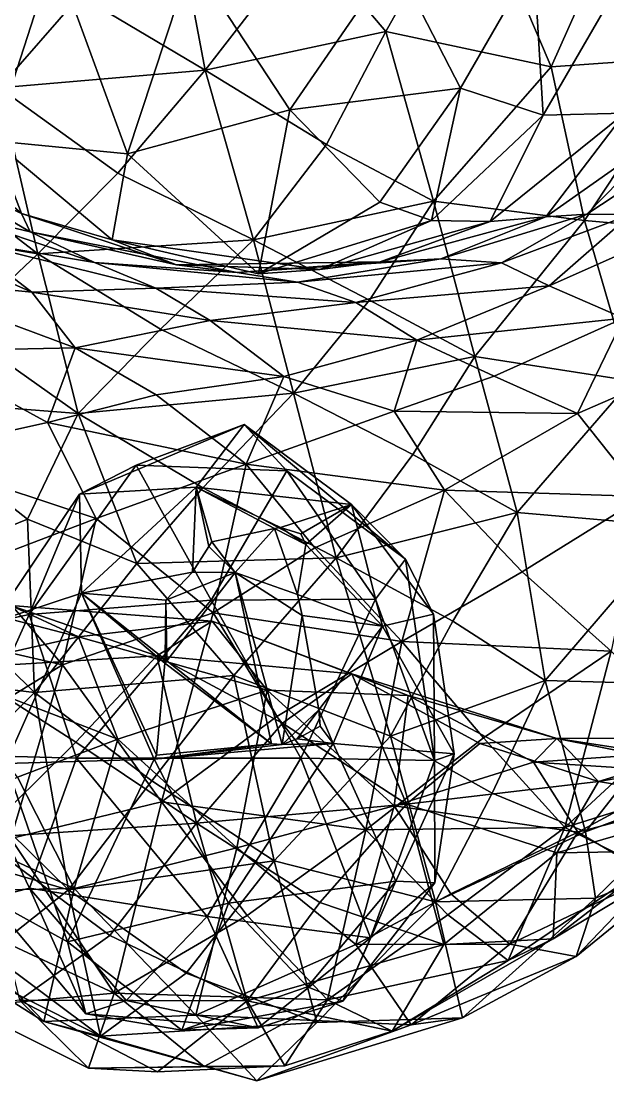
# Model space of a CAD drawing. Extents: x 373697 to 374058, y 6959904 to 6960301.
# Drawn here: x 373932.45 to 373948.75, y 6960173.18 to 6960202.63 of the extents above; entities that cross this region are included whole.
import ezdxf

# ---------------------------------------------------------------- set-up
doc = ezdxf.new("R2010")
doc.units = 0
doc.layers.add('Bht_Fk', color=7, linetype='CONTINUOUS')

msp = doc.modelspace()

# ---------------------------------------------------------------- linework, layer by layer
at = {"layer": 'Bht_Fk'}
for points in [[(373942.588, 6960202.347, 53.135), (373944.959, 6960206.584, 53.824), (373940.397, 6960204.93, 51.606)], [(373942.588, 6960202.347, 53.135), (373947.175, 6960201.366, 55.877), (373944.959, 6960206.584, 53.824)], [(373947.175, 6960201.366, 55.877), (373949.377, 6960206.3, 56.685), (373944.959, 6960206.584, 53.824)], [(373947.175, 6960201.366, 55.877), (373951.106, 6960201.646, 58.453), (373949.377, 6960206.3, 56.685)], [(373937.565, 6960201.274, 51.15), (373936.687, 6960205.935, 49.893), (373934.085, 6960203.347, 49.456)], [(373940.397, 6960204.93, 51.606), (373936.687, 6960205.935, 49.893), (373937.565, 6960201.274, 51.15)], [(373934.085, 6960203.347, 49.456), (373931.012, 6960205.383, 48.315), (373931.841, 6960200.783, 49.477)], [(373937.565, 6960201.274, 51.15), (373942.588, 6960202.347, 53.135), (373940.397, 6960204.93, 51.606)], [(373933.371, 6960204.517, 94.405), (373931.687, 6960199.311, 91.798), (373929.358, 6960204.291, 91.318)], [(373935.406, 6960198.944, 94.969), (373931.687, 6960199.311, 91.798), (373933.371, 6960204.517, 94.405)], [(373937.189, 6960204.336, 96.47), (373935.406, 6960198.944, 94.969), (373933.371, 6960204.517, 94.405)], [(373939.919, 6960200.169, 97.336), (373935.406, 6960198.944, 94.969), (373937.189, 6960204.336, 96.47)], [(373937.189, 6960204.336, 96.47), (373942.805, 6960204.381, 98.407), (373939.919, 6960200.169, 97.336)], [(373944.659, 6960200.778, 98.298), (373939.919, 6960200.169, 97.336), (373942.805, 6960204.381, 98.407)], [(373946.699, 6960204.311, 98.913), (373944.659, 6960200.778, 98.298), (373942.805, 6960204.381, 98.407)], [(373946.953, 6960200.023, 97.859), (373946.699, 6960204.311, 98.913), (373949.614, 6960204.616, 98.722)], [(373949.229, 6960200.077, 96.892), (373946.953, 6960200.023, 97.859), (373949.614, 6960204.616, 98.722)], [(373944.659, 6960200.778, 98.298), (373946.699, 6960204.311, 98.913), (373946.953, 6960200.023, 97.859)], [(373931.841, 6960200.783, 49.477), (373937.565, 6960201.274, 51.15), (373934.085, 6960203.347, 49.456)], [(373940.938, 6960199.21, 53.114), (373942.588, 6960202.347, 53.135), (373937.565, 6960201.274, 51.15)], [(373940.938, 6960199.21, 53.114), (373943.91, 6960197.63, 55.003), (373942.588, 6960202.347, 53.135)], [(373943.91, 6960197.63, 55.003), (373947.175, 6960201.366, 55.877), (373942.588, 6960202.347, 53.135)], [(373951.106, 6960201.646, 58.453), (373947.175, 6960201.366, 55.877), (373948.107, 6960197.097, 57.46)], [(373948.107, 6960197.097, 57.46), (373952.396, 6960196.715, 60.408), (373951.106, 6960201.646, 58.453)], [(373931.841, 6960200.783, 49.477), (373935.134, 6960198.415, 51.111), (373937.565, 6960201.274, 51.15)], [(373935.134, 6960198.415, 51.111), (373938.903, 6960196.557, 53.118), (373937.565, 6960201.274, 51.15)], [(373937.565, 6960201.274, 51.15), (373938.903, 6960196.557, 53.118), (373940.938, 6960199.21, 53.114)], [(373948.107, 6960197.097, 57.46), (373947.175, 6960201.366, 55.877), (373943.91, 6960197.63, 55.003)], [(373932.915, 6960196.168, 51.232), (373931.841, 6960200.783, 49.477), (373929.59, 6960198.721, 49.619)], [(373932.915, 6960196.168, 51.232), (373935.134, 6960198.415, 51.111), (373931.841, 6960200.783, 49.477)], [(373944.659, 6960200.778, 98.298), (373942.419, 6960197.607, 97.453), (373939.919, 6960200.169, 97.336)], [(373942.419, 6960197.607, 97.453), (373944.659, 6960200.778, 98.298), (373943.851, 6960197.092, 96.663)], [(373943.851, 6960197.092, 96.663), (373944.659, 6960200.778, 98.298), (373946.953, 6960200.023, 97.859)], [(373932.466, 6960197.287, 90.347), (373928.877, 6960200.358, 89.072), (373931.687, 6960199.311, 91.798)], [(373929.478, 6960198.657, 87.846), (373928.877, 6960200.358, 89.072), (373932.466, 6960197.287, 90.347)], [(373935.406, 6960198.944, 94.969), (373939.919, 6960200.169, 97.336), (373939.05, 6960195.614, 95.55)], [(373942.419, 6960197.607, 97.453), (373939.05, 6960195.614, 95.55), (373939.919, 6960200.169, 97.336)], [(373945.484, 6960197.068, 95.396), (373943.851, 6960197.092, 96.663), (373946.953, 6960200.023, 97.859)], [(373949.229, 6960200.077, 96.892), (373945.484, 6960197.068, 95.396), (373946.953, 6960200.023, 97.859)], [(373945.484, 6960197.068, 95.396), (373949.229, 6960200.077, 96.892), (373947.033, 6960197.196, 94.096)], [(373947.033, 6960197.196, 94.096), (373949.229, 6960200.077, 96.892), (373950.472, 6960199.629, 95.499)], [(373947.033, 6960197.196, 94.096), (373950.472, 6960199.629, 95.499), (373948.172, 6960197.27, 93.154)], [(373948.172, 6960197.27, 93.154), (373950.472, 6960199.629, 95.499), (373951.811, 6960199.668, 94.108)], [(373948.172, 6960197.27, 93.154), (373951.811, 6960199.668, 94.108), (373949.394, 6960197.266, 92.197)], [(373931.687, 6960199.311, 91.798), (373934.985, 6960196.554, 92.751), (373932.466, 6960197.287, 90.347)], [(373935.406, 6960198.944, 94.969), (373934.985, 6960196.554, 92.751), (373931.687, 6960199.311, 91.798)], [(373938.903, 6960196.557, 53.118), (373943.91, 6960197.63, 55.003), (373940.938, 6960199.21, 53.114)], [(373939.05, 6960195.614, 95.55), (373934.985, 6960196.554, 92.751), (373935.406, 6960198.944, 94.969)], [(373927.4, 6960197.067, 49.881), (373932.915, 6960196.168, 51.232), (373929.59, 6960198.721, 49.619)], [(373932.466, 6960197.287, 90.347), (373932.702, 6960196.777, 88.698), (373929.478, 6960198.657, 87.846)], [(373932.702, 6960196.777, 88.698), (373930.362, 6960197.339, 86.361), (373929.478, 6960198.657, 87.846)], [(373935.134, 6960198.415, 51.111), (373932.915, 6960196.168, 51.232), (373938.903, 6960196.557, 53.118)], [(373942.129, 6960194.881, 55.049), (373943.91, 6960197.63, 55.003), (373938.903, 6960196.557, 53.118)], [(373939.05, 6960195.614, 95.55), (373942.419, 6960197.607, 97.453), (373943.851, 6960197.092, 96.663)], [(373942.129, 6960194.881, 55.049), (373945.056, 6960193.319, 56.938), (373943.91, 6960197.63, 55.003)], [(373948.107, 6960197.097, 57.46), (373943.91, 6960197.63, 55.003), (373945.056, 6960193.319, 56.938)], [(373930.362, 6960197.339, 86.361), (373932.702, 6960196.777, 88.698), (373934.486, 6960195.93, 87.505)], [(373934.486, 6960195.93, 87.505), (373930.883, 6960196.527, 84.802), (373930.362, 6960197.339, 86.361)], [(373932.466, 6960197.287, 90.347), (373934.985, 6960196.554, 92.751), (373936.772, 6960195.859, 91.538)], [(373936.772, 6960195.859, 91.538), (373932.702, 6960196.777, 88.698), (373932.466, 6960197.287, 90.347)], [(373944.112, 6960196.032, 91.978), (373947.033, 6960197.196, 94.096), (373948.172, 6960197.27, 93.154)], [(373948.172, 6960197.27, 93.154), (373945.795, 6960195.916, 90.779), (373944.112, 6960196.032, 91.978)], [(373945.795, 6960195.916, 90.779), (373948.172, 6960197.27, 93.154), (373949.394, 6960197.266, 92.197)], [(373949.394, 6960197.266, 92.197), (373947.124, 6960195.277, 89.31), (373945.795, 6960195.916, 90.779)], [(373951.107, 6960197.052, 90.99), (373947.124, 6960195.277, 89.31), (373949.394, 6960197.266, 92.197)], [(373927.4, 6960197.067, 49.881), (373930.708, 6960194.08, 51.409), (373932.915, 6960196.168, 51.232)], [(373930.883, 6960196.527, 84.802), (373932.748, 6960195.102, 83.501), (373928.113, 6960197.157, 82.327)], [(373932.748, 6960195.102, 83.501), (373928.697, 6960195.51, 80.658), (373928.113, 6960197.157, 82.327)], [(373943.851, 6960197.092, 96.663), (373940.747, 6960195.734, 94.377), (373939.05, 6960195.614, 95.55)], [(373940.747, 6960195.734, 94.377), (373943.851, 6960197.092, 96.663), (373945.484, 6960197.068, 95.396)], [(373945.484, 6960197.068, 95.396), (373942.428, 6960195.948, 93.176), (373940.747, 6960195.734, 94.377)], [(373942.428, 6960195.948, 93.176), (373947.033, 6960197.196, 94.096), (373944.112, 6960196.032, 91.978)], [(373942.428, 6960195.948, 93.176), (373945.484, 6960197.068, 95.396), (373947.033, 6960197.196, 94.096)], [(373949.398, 6960192.636, 59.509), (373948.107, 6960197.097, 57.46), (373945.056, 6960193.319, 56.938)], [(373949.185, 6960194.383, 88.348), (373947.124, 6960195.277, 89.31), (373951.107, 6960197.052, 90.99)], [(373948.107, 6960197.097, 57.46), (373949.398, 6960192.636, 59.509), (373952.396, 6960196.715, 60.408)], [(373936.772, 6960195.859, 91.538), (373938.457, 6960195.652, 90.328), (373932.702, 6960196.777, 88.698)], [(373938.457, 6960195.652, 90.328), (373934.486, 6960195.93, 87.505), (373932.702, 6960196.777, 88.698)], [(373934.486, 6960195.93, 87.505), (373936.192, 6960195.214, 86.287), (373930.883, 6960196.527, 84.802)], [(373936.192, 6960195.214, 86.287), (373932.748, 6960195.102, 83.501), (373930.883, 6960196.527, 84.802)], [(373936.323, 6960194.078, 53.042), (373938.903, 6960196.557, 53.118), (373932.915, 6960196.168, 51.232)], [(373939.05, 6960195.614, 95.55), (373940.747, 6960195.734, 94.377), (373934.985, 6960196.554, 92.751)], [(373940.747, 6960195.734, 94.377), (373936.772, 6960195.859, 91.538), (373934.985, 6960196.554, 92.751)], [(373936.323, 6960194.078, 53.042), (373940.021, 6960192.292, 55.06), (373938.903, 6960196.557, 53.118)], [(373940.021, 6960192.292, 55.06), (373942.129, 6960194.881, 55.049), (373938.903, 6960196.557, 53.118)], [(373930.708, 6960194.08, 51.409), (373934.037, 6960191.732, 53.114), (373932.915, 6960196.168, 51.232)], [(373934.037, 6960191.732, 53.114), (373936.323, 6960194.078, 53.042), (373932.915, 6960196.168, 51.232)], [(373934.486, 6960195.93, 87.505), (373938.457, 6960195.652, 90.328), (373940.133, 6960195.381, 89.114)], [(373936.192, 6960195.214, 86.287), (373934.486, 6960195.93, 87.505), (373940.133, 6960195.381, 89.114)], [(373942.428, 6960195.948, 93.176), (373936.772, 6960195.859, 91.538), (373940.747, 6960195.734, 94.377)], [(373942.428, 6960195.948, 93.176), (373938.457, 6960195.652, 90.328), (373936.772, 6960195.859, 91.538)], [(373938.457, 6960195.652, 90.328), (373942.428, 6960195.948, 93.176), (373944.112, 6960196.032, 91.978)], [(373940.133, 6960195.381, 89.114), (373938.457, 6960195.652, 90.328), (373944.112, 6960196.032, 91.978)], [(373940.133, 6960195.381, 89.114), (373944.112, 6960196.032, 91.978), (373945.795, 6960195.916, 90.779)], [(373941.748, 6960194.816, 87.787), (373940.133, 6960195.381, 89.114), (373945.795, 6960195.916, 90.779)], [(373947.124, 6960195.277, 89.31), (373941.748, 6960194.816, 87.787), (373945.795, 6960195.916, 90.779)], [(373928.697, 6960195.51, 80.658), (373933.95, 6960193.557, 82.152), (373929.55, 6960193.46, 79.364)], [(373928.697, 6960195.51, 80.658), (373932.748, 6960195.102, 83.501), (373933.95, 6960193.557, 82.152)], [(373932.748, 6960195.102, 83.501), (373936.192, 6960195.214, 86.287), (373937.708, 6960194.319, 85.154)], [(373941.748, 6960194.816, 87.787), (373936.192, 6960195.214, 86.287), (373940.133, 6960195.381, 89.114)], [(373941.748, 6960194.816, 87.787), (373937.708, 6960194.319, 85.154), (373936.192, 6960195.214, 86.287)], [(373943.447, 6960193.773, 86.583), (373941.748, 6960194.816, 87.787), (373947.124, 6960195.277, 89.31)], [(373943.447, 6960193.773, 86.583), (373947.124, 6960195.277, 89.31), (373949.185, 6960194.383, 88.348)], [(373932.748, 6960195.102, 83.501), (373937.708, 6960194.319, 85.154), (373933.95, 6960193.557, 82.152)], [(373937.708, 6960194.319, 85.154), (373941.748, 6960194.816, 87.787), (373943.447, 6960193.773, 86.583)], [(373940.021, 6960192.292, 55.06), (373945.056, 6960193.319, 56.938), (373942.129, 6960194.881, 55.049)], [(373933.95, 6960193.557, 82.152), (373937.708, 6960194.319, 85.154), (373939.751, 6960192.756, 84.039)], [(373939.751, 6960192.756, 84.039), (373937.708, 6960194.319, 85.154), (373943.447, 6960193.773, 86.583)], [(373945.597, 6960192.771, 86.189), (373943.447, 6960193.773, 86.583), (373949.185, 6960194.383, 88.348)], [(373947.907, 6960191.728, 86.004), (373945.597, 6960192.771, 86.189), (373949.185, 6960194.383, 88.348)], [(373951.859, 6960193.443, 87.776), (373947.907, 6960191.728, 86.004), (373949.185, 6960194.383, 88.348)], [(373930.708, 6960194.08, 51.409), (373928.319, 6960192.179, 51.636), (373934.037, 6960191.732, 53.114)], [(373940.021, 6960192.292, 55.06), (373936.323, 6960194.078, 53.042), (373934.037, 6960191.732, 53.114)], [(373942.814, 6960191.795, 84.418), (373939.751, 6960192.756, 84.039), (373943.447, 6960193.773, 86.583)], [(373945.597, 6960192.771, 86.189), (373942.814, 6960191.795, 84.418), (373943.447, 6960193.773, 86.583)], [(373933.181, 6960191.484, 79.997), (373929.156, 6960190.595, 77.397), (373929.55, 6960193.46, 79.364)], [(373929.55, 6960193.46, 79.364), (373933.95, 6960193.557, 82.152), (373933.181, 6960191.484, 79.997)], [(373933.95, 6960193.557, 82.152), (373936.205, 6960192.25, 81.993), (373933.181, 6960191.484, 79.997)], [(373933.95, 6960193.557, 82.152), (373939.751, 6960192.756, 84.039), (373936.205, 6960192.25, 81.993)], [(373949.74, 6960189.428, 85.126), (373947.907, 6960191.728, 86.004), (373951.859, 6960193.443, 87.776)], [(373940.021, 6960192.292, 55.06), (373943.33, 6960190.591, 57.001), (373945.056, 6960193.319, 56.938)], [(373946.236, 6960188.977, 58.851), (373945.056, 6960193.319, 56.938), (373943.33, 6960190.591, 57.001)], [(373949.398, 6960192.636, 59.509), (373945.056, 6960193.319, 56.938), (373946.236, 6960188.977, 58.851)], [(373939.751, 6960192.756, 84.039), (373938.7, 6960190.325, 81.724), (373936.205, 6960192.25, 81.993)], [(373942.814, 6960191.795, 84.418), (373938.7, 6960190.325, 81.724), (373939.751, 6960192.756, 84.039)], [(373947.907, 6960191.728, 86.004), (373942.814, 6960191.795, 84.418), (373945.597, 6960192.771, 86.189)], [(373950.684, 6960188.592, 61.523), (373949.398, 6960192.636, 59.509), (373946.236, 6960188.977, 58.851)], [(373937.496, 6960189.669, 54.939), (373940.021, 6960192.292, 55.06), (373934.037, 6960191.732, 53.114)], [(373937.496, 6960189.669, 54.939), (373941.206, 6960187.716, 56.925), (373940.021, 6960192.292, 55.06)], [(373943.33, 6960190.591, 57.001), (373940.021, 6960192.292, 55.06), (373941.206, 6960187.716, 56.925)], [(373929.302, 6960187.44, 53.174), (373932.632, 6960188.795, 53.582), (373928.319, 6960192.179, 51.636)], [(373932.632, 6960188.795, 53.582), (373934.037, 6960191.732, 53.114), (373928.319, 6960192.179, 51.636)], [(373933.181, 6960191.484, 79.997), (373936.205, 6960192.25, 81.993), (373938.7, 6960190.325, 81.724)], [(373934.037, 6960191.732, 53.114), (373932.632, 6960188.795, 53.582), (373935.668, 6960187.561, 54.864)], [(373937.496, 6960189.669, 54.939), (373934.037, 6960191.732, 53.114), (373935.668, 6960187.561, 54.864)], [(373944.211, 6960189.598, 83.52), (373938.7, 6960190.325, 81.724), (373942.814, 6960191.795, 84.418)], [(373944.211, 6960189.598, 83.52), (373942.814, 6960191.795, 84.418), (373947.907, 6960191.728, 86.004)], [(373949.74, 6960189.428, 85.126), (373944.211, 6960189.598, 83.52), (373947.907, 6960191.728, 86.004)], [(373929.156, 6960190.595, 77.397), (373933.181, 6960191.484, 79.997), (373934.537, 6960188.811, 79.128)], [(373933.181, 6960191.484, 79.997), (373938.7, 6960190.325, 81.724), (373934.537, 6960188.811, 79.128)], [(373938.644, 6960191.424, 98.805), (373937.317, 6960189.684, 99.735), (373934.075, 6960189.493, 97.371)], [(373935.645, 6960190.292, 96.537), (373938.644, 6960191.424, 98.805), (373934.075, 6960189.493, 97.371)], [(373939.829, 6960190.133, 97.684), (373938.644, 6960191.424, 98.805), (373935.645, 6960190.292, 96.537)], [(373938.644, 6960191.424, 98.805), (373941.629, 6960189.204, 100.866), (373937.317, 6960189.684, 99.735)], [(373938.644, 6960191.424, 98.805), (373943.128, 6960187.683, 99.916), (373941.629, 6960189.204, 100.866)], [(373938.644, 6960191.424, 98.805), (373939.829, 6960190.133, 97.684), (373943.128, 6960187.683, 99.916)], [(373931.202, 6960187.542, 77.072), (373929.156, 6960190.595, 77.397), (373934.537, 6960188.811, 79.128)], [(373946.236, 6960188.977, 58.851), (373943.33, 6960190.591, 57.001), (373941.206, 6960187.716, 56.925)], [(373935.645, 6960190.292, 96.537), (373934.075, 6960189.493, 97.371), (373932.673, 6960186.145, 95.342)], [(373937.732, 6960186.54, 96.32), (373935.645, 6960190.292, 96.537), (373932.673, 6960186.145, 95.342)], [(373938.7, 6960190.325, 81.724), (373937.783, 6960186.189, 79.42), (373934.537, 6960188.811, 79.128)], [(373935.645, 6960190.292, 96.537), (373937.732, 6960186.54, 96.32), (373939.829, 6960190.133, 97.684)], [(373938.7, 6960190.325, 81.724), (373940.613, 6960187.993, 81.298), (373937.783, 6960186.189, 79.42)], [(373938.7, 6960190.325, 81.724), (373944.211, 6960189.598, 83.52), (373940.613, 6960187.993, 81.298)], [(373939.829, 6960190.133, 97.684), (373937.732, 6960186.54, 96.32), (373942.297, 6960186.572, 98.768)], [(373939.829, 6960190.133, 97.684), (373942.297, 6960186.572, 98.768), (373943.128, 6960187.683, 99.916)], [(373934.075, 6960189.493, 97.371), (373937.317, 6960189.684, 99.735), (373934.131, 6960186.741, 99.05)], [(373937.208, 6960187.322, 100.493), (373934.131, 6960186.741, 99.05), (373937.317, 6960189.684, 99.735)], [(373941.206, 6960187.716, 56.925), (373937.496, 6960189.669, 54.939), (373935.668, 6960187.561, 54.864)], [(373937.666, 6960188.037, 100.491), (373937.208, 6960187.322, 100.493), (373937.317, 6960189.684, 99.735)], [(373937.754, 6960188.168, 100.493), (373937.666, 6960188.037, 100.491), (373937.317, 6960189.684, 99.735)], [(373939.489, 6960188.534, 101.016), (373937.754, 6960188.168, 100.493), (373937.317, 6960189.684, 99.735)], [(373939.66, 6960188.56, 101.072), (373939.489, 6960188.534, 101.016), (373937.317, 6960189.684, 99.735)], [(373941.629, 6960189.204, 100.866), (373939.66, 6960188.56, 101.072), (373937.317, 6960189.684, 99.735)], [(373931.67, 6960185.935, 96.587), (373934.075, 6960189.493, 97.371), (373934.131, 6960186.741, 99.05)], [(373932.673, 6960186.145, 95.342), (373934.075, 6960189.493, 97.371), (373931.67, 6960185.935, 96.587)], [(373944.211, 6960189.598, 83.52), (373943.03, 6960185.397, 81.217), (373940.613, 6960187.993, 81.298)], [(373946.373, 6960187.331, 83.161), (373943.03, 6960185.397, 81.217), (373944.211, 6960189.598, 83.52)], [(373946.373, 6960187.331, 83.161), (373944.211, 6960189.598, 83.52), (373949.74, 6960189.428, 85.126)], [(373948.843, 6960185.12, 82.919), (373946.373, 6960187.331, 83.161), (373949.74, 6960189.428, 85.126)], [(373941.629, 6960189.204, 100.866), (373940.218, 6960188.385, 101.312), (373939.66, 6960188.56, 101.072)], [(373940.218, 6960188.385, 101.312), (373941.629, 6960189.204, 100.866), (373940.364, 6960188.086, 101.433)], [(373940.364, 6960188.086, 101.433), (373941.629, 6960189.204, 100.866), (373942.496, 6960185.82, 102.282)], [(373943.911, 6960186.15, 101.578), (373941.629, 6960189.204, 100.866), (373943.128, 6960187.683, 99.916)], [(373942.496, 6960185.82, 102.282), (373941.629, 6960189.204, 100.866), (373943.911, 6960186.15, 101.578)], [(373929.302, 6960187.44, 53.174), (373932.826, 6960183.977, 54.75), (373932.632, 6960188.795, 53.582)], [(373931.202, 6960187.542, 77.072), (373934.537, 6960188.811, 79.128), (373933.6, 6960184.748, 77.198)], [(373935.668, 6960187.561, 54.864), (373932.632, 6960188.795, 53.582), (373932.826, 6960183.977, 54.75)], [(373934.537, 6960188.811, 79.128), (373937.783, 6960186.189, 79.42), (373933.6, 6960184.748, 77.198)], [(373941.206, 6960187.716, 56.925), (373944.45, 6960185.958, 58.795), (373946.236, 6960188.977, 58.851)], [(373947.009, 6960184.312, 60.534), (373946.236, 6960188.977, 58.851), (373944.45, 6960185.958, 58.795)], [(373950.684, 6960188.592, 61.523), (373946.236, 6960188.977, 58.851), (373947.009, 6960184.312, 60.534)], [(373939.489, 6960188.534, 101.016), (373938.402, 6960187.31, 100.906), (373937.754, 6960188.168, 100.493)], [(373938.402, 6960187.31, 100.906), (373939.489, 6960188.534, 101.016), (373940.134, 6960186.703, 101.668)], [(373939.66, 6960188.56, 101.072), (373940.364, 6960188.086, 101.433), (373939.489, 6960188.534, 101.016)], [(373940.364, 6960188.086, 101.433), (373940.134, 6960186.703, 101.668), (373939.489, 6960188.534, 101.016)], [(373939.66, 6960188.56, 101.072), (373940.218, 6960188.385, 101.312), (373940.364, 6960188.086, 101.433)], [(373951.345, 6960184.192, 63.418), (373950.684, 6960188.592, 61.523), (373947.009, 6960184.312, 60.534)], [(373938.402, 6960187.31, 100.906), (373937.666, 6960188.037, 100.491), (373937.754, 6960188.168, 100.493)], [(373938.402, 6960187.31, 100.906), (373937.208, 6960187.322, 100.493), (373937.666, 6960188.037, 100.491)], [(373937.783, 6960186.189, 79.42), (373940.613, 6960187.993, 81.298), (373943.03, 6960185.397, 81.217)], [(373940.364, 6960188.086, 101.433), (373942.496, 6960185.82, 102.282), (373940.134, 6960186.703, 101.668)], [(373935.668, 6960187.561, 54.864), (373932.826, 6960183.977, 54.75), (373938.365, 6960184.448, 56.554)], [(373935.668, 6960187.561, 54.864), (373938.365, 6960184.448, 56.554), (373941.206, 6960187.716, 56.925)], [(373941.206, 6960187.716, 56.925), (373938.365, 6960184.448, 56.554), (373942.716, 6960182.764, 58.722)], [(373944.45, 6960185.958, 58.795), (373941.206, 6960187.716, 56.925), (373942.716, 6960182.764, 58.722)], [(373943.128, 6960187.683, 99.916), (373942.297, 6960186.572, 98.768), (373943.937, 6960182.083, 100.043)], [(373943.911, 6960186.15, 101.578), (373943.128, 6960187.683, 99.916), (373943.937, 6960182.083, 100.043)], [(373928.002, 6960184.558, 53.764), (373932.826, 6960183.977, 54.75), (373929.302, 6960187.44, 53.174)], [(373928.636, 6960185.882, 75.211), (373931.202, 6960187.542, 77.072), (373933.6, 6960184.748, 77.198)], [(373934.131, 6960186.741, 99.05), (373937.208, 6960187.322, 100.493), (373936.472, 6960186.539, 100.371)], [(373936.472, 6960186.539, 100.371), (373937.208, 6960187.322, 100.493), (373938.402, 6960187.31, 100.906)], [(373936.497, 6960184.858, 100.66), (373936.472, 6960186.539, 100.371), (373938.402, 6960187.31, 100.906)], [(373939.405, 6960182.547, 102.053), (373936.497, 6960184.858, 100.66), (373938.402, 6960187.31, 100.906)], [(373939.707, 6960182.532, 102.16), (373939.405, 6960182.547, 102.053), (373938.402, 6960187.31, 100.906)], [(373940.26, 6960186.118, 101.808), (373938.402, 6960187.31, 100.906), (373940.134, 6960186.703, 101.668)], [(373940.26, 6960186.118, 101.808), (373939.707, 6960182.532, 102.16), (373938.402, 6960187.31, 100.906)], [(373948.843, 6960185.12, 82.919), (373943.03, 6960185.397, 81.217), (373946.373, 6960187.331, 83.161)], [(373929.619, 6960186.673, 63.864), (373932.167, 6960186.396, 66.227), (373934.042, 6960185.526, 64.993)], [(373930.064, 6960184.623, 62.242), (373929.619, 6960186.673, 63.864), (373934.042, 6960185.526, 64.993)], [(373934.131, 6960186.741, 99.05), (373932.029, 6960181.998, 98.169), (373931.67, 6960185.935, 96.587)], [(373934.131, 6960186.741, 99.05), (373936.149, 6960182.118, 100.941), (373932.029, 6960181.998, 98.169)], [(373936.451, 6960184.89, 100.638), (373934.131, 6960186.741, 99.05), (373936.472, 6960186.539, 100.371)], [(373936.441, 6960184.791, 100.65), (373934.131, 6960186.741, 99.05), (373936.451, 6960184.89, 100.638)], [(373936.208, 6960182.238, 100.954), (373934.131, 6960186.741, 99.05), (373936.441, 6960184.791, 100.65)], [(373936.208, 6960182.238, 100.954), (373936.149, 6960182.118, 100.941), (373934.131, 6960186.741, 99.05)], [(373942.496, 6960185.82, 102.282), (373940.26, 6960186.118, 101.808), (373940.134, 6960186.703, 101.668)], [(373930.749, 6960184.665, 67.479), (373936.22, 6960184.991, 69.147), (373932.167, 6960186.396, 66.227)], [(373937.76, 6960185.954, 67.864), (373932.167, 6960186.396, 66.227), (373936.22, 6960184.991, 69.147)], [(373932.167, 6960186.396, 66.227), (373937.76, 6960185.954, 67.864), (373934.042, 6960185.526, 64.993)], [(373937.732, 6960186.54, 96.32), (373932.673, 6960186.145, 95.342), (373933.987, 6960182.153, 95.069)], [(373940.223, 6960182.147, 97.312), (373937.732, 6960186.54, 96.32), (373933.987, 6960182.153, 95.069)], [(373936.497, 6960184.858, 100.66), (373936.451, 6960184.89, 100.638), (373936.472, 6960186.539, 100.371)], [(373937.732, 6960186.54, 96.32), (373940.223, 6960182.147, 97.312), (373942.297, 6960186.572, 98.768)], [(373943.937, 6960182.083, 100.043), (373942.297, 6960186.572, 98.768), (373940.223, 6960182.147, 97.312)], [(373930.911, 6960182.231, 95.339), (373932.673, 6960186.145, 95.342), (373931.67, 6960185.935, 96.587)], [(373933.987, 6960182.153, 95.069), (373932.673, 6960186.145, 95.342), (373930.911, 6960182.231, 95.339)], [(373937.783, 6960186.189, 79.42), (373936.35, 6960180.937, 77.319), (373933.6, 6960184.748, 77.198)], [(373937.783, 6960186.189, 79.42), (373939.557, 6960183.308, 79.219), (373936.35, 6960180.937, 77.319)], [(373937.783, 6960186.189, 79.42), (373943.03, 6960185.397, 81.217), (373939.557, 6960183.308, 79.219)], [(373940.724, 6960183.492, 102.4), (373939.707, 6960182.532, 102.16), (373940.26, 6960186.118, 101.808)], [(373940.26, 6960186.118, 101.808), (373942.496, 6960185.82, 102.282), (373940.724, 6960183.492, 102.4)], [(373944.479, 6960182.274, 102.203), (373942.496, 6960185.82, 102.282), (373943.911, 6960186.15, 101.578)], [(373943.911, 6960186.15, 101.578), (373943.937, 6960182.083, 100.043), (373944.479, 6960182.274, 102.203)], [(373930.198, 6960182.662, 75.077), (373928.636, 6960185.882, 75.211), (373933.6, 6960184.748, 77.198)], [(373934.042, 6960185.526, 64.993), (373937.76, 6960185.954, 67.864), (373939.287, 6960184.045, 66.654)], [(373937.76, 6960185.954, 67.864), (373936.22, 6960184.991, 69.147), (373941.64, 6960184.494, 70.628)], [(373937.76, 6960185.954, 67.864), (373943.204, 6960183.894, 69.359), (373939.287, 6960184.045, 66.654)], [(373937.76, 6960185.954, 67.864), (373941.64, 6960184.494, 70.628), (373943.204, 6960183.894, 69.359)], [(373940.724, 6960183.492, 102.4), (373942.496, 6960185.82, 102.282), (373941.117, 6960182.557, 102.653)], [(373941.117, 6960182.557, 102.653), (373942.496, 6960185.82, 102.282), (373944.479, 6960182.274, 102.203)], [(373947.009, 6960184.312, 60.534), (373944.45, 6960185.958, 58.795), (373942.716, 6960182.764, 58.722)], [(373930.064, 6960184.623, 62.242), (373934.042, 6960185.526, 64.993), (373935.134, 6960182.68, 63.904)], [(373935.134, 6960182.68, 63.904), (373934.042, 6960185.526, 64.993), (373939.287, 6960184.045, 66.654)], [(373939.557, 6960183.308, 79.219), (373943.03, 6960185.397, 81.217), (373942.031, 6960180.157, 79.261)], [(373943.03, 6960185.397, 81.217), (373945.299, 6960182.712, 81.052), (373942.031, 6960180.157, 79.261)], [(373943.03, 6960185.397, 81.217), (373948.843, 6960185.12, 82.919), (373945.299, 6960182.712, 81.052)], [(373930.749, 6960184.665, 67.479), (373933.973, 6960182.599, 69.257), (373936.22, 6960184.991, 69.147)], [(373936.22, 6960184.991, 69.147), (373933.973, 6960182.599, 69.257), (373937.326, 6960180.339, 71.002)], [(373939.713, 6960183.124, 71.135), (373936.22, 6960184.991, 69.147), (373937.326, 6960180.339, 71.002)], [(373941.64, 6960184.494, 70.628), (373936.22, 6960184.991, 69.147), (373939.713, 6960183.124, 71.135)], [(373945.299, 6960182.712, 81.052), (373948.843, 6960185.12, 82.919), (373947.553, 6960180.223, 80.611)], [(373948.843, 6960185.12, 82.919), (373950.754, 6960183.178, 82.421), (373947.553, 6960180.223, 80.611)], [(373930.064, 6960184.623, 62.242), (373935.134, 6960182.68, 63.904), (373932.35, 6960181.619, 62.152)], [(373930.198, 6960182.662, 75.077), (373933.6, 6960184.748, 77.198), (373932.169, 6960179.919, 75.313)], [(373933.973, 6960182.599, 69.257), (373930.749, 6960184.665, 67.479), (373931.272, 6960179.935, 69.111)], [(373933.6, 6960184.748, 77.198), (373936.35, 6960180.937, 77.319), (373932.169, 6960179.919, 75.313)], [(373939.405, 6960182.547, 102.053), (373936.208, 6960182.238, 100.954), (373936.441, 6960184.791, 100.65)], [(373936.441, 6960184.791, 100.65), (373936.451, 6960184.89, 100.638), (373936.497, 6960184.858, 100.66)], [(373936.497, 6960184.858, 100.66), (373939.405, 6960182.547, 102.053), (373936.441, 6960184.791, 100.65)], [(373928.002, 6960184.558, 53.764), (373930.508, 6960181.691, 54.701), (373932.826, 6960183.977, 54.75)], [(373932.826, 6960183.977, 54.75), (373936.084, 6960181.521, 56.257), (373938.365, 6960184.448, 56.554)], [(373938.365, 6960184.448, 56.554), (373936.084, 6960181.521, 56.257), (373939.481, 6960179.295, 57.977)], [(373942.716, 6960182.764, 58.722), (373938.365, 6960184.448, 56.554), (373939.481, 6960179.295, 57.977)], [(373939.713, 6960183.124, 71.135), (373943.159, 6960180.875, 72.911), (373941.64, 6960184.494, 70.628)], [(373941.64, 6960184.494, 70.628), (373943.159, 6960180.875, 72.911), (373945.195, 6960182.56, 72.508)], [(373941.64, 6960184.494, 70.628), (373947.338, 6960182.696, 72), (373943.204, 6960183.894, 69.359)], [(373945.195, 6960182.56, 72.508), (373947.338, 6960182.696, 72), (373941.64, 6960184.494, 70.628)], [(373947.009, 6960184.312, 60.534), (373942.716, 6960182.764, 58.722), (373945.536, 6960181.182, 60.522)], [(373948.136, 6960180.105, 62.539), (373947.009, 6960184.312, 60.534), (373945.536, 6960181.182, 60.522)], [(373948.136, 6960180.105, 62.539), (373951.345, 6960184.192, 63.418), (373947.009, 6960184.312, 60.534)], [(373935.134, 6960182.68, 63.904), (373939.287, 6960184.045, 66.654), (373938.443, 6960179.661, 64.561)], [(373939.287, 6960184.045, 66.654), (373942.815, 6960180.822, 67.082), (373938.443, 6960179.661, 64.561)], [(373943.204, 6960183.894, 69.359), (373942.815, 6960180.822, 67.082), (373939.287, 6960184.045, 66.654)], [(373951.673, 6960181.432, 64.965), (373951.345, 6960184.192, 63.418), (373948.136, 6960180.105, 62.539)], [(373932.826, 6960183.977, 54.75), (373930.508, 6960181.691, 54.701), (373933.764, 6960178.487, 56.115)], [(373932.826, 6960183.977, 54.75), (373933.764, 6960178.487, 56.115), (373936.084, 6960181.521, 56.257)], [(373946.689, 6960182.043, 69.942), (373942.815, 6960180.822, 67.082), (373943.204, 6960183.894, 69.359)], [(373947.338, 6960182.696, 72), (373946.689, 6960182.043, 69.942), (373943.204, 6960183.894, 69.359)], [(373940.724, 6960183.492, 102.4), (373940.121, 6960182.692, 102.294), (373939.707, 6960182.532, 102.16)], [(373940.76, 6960183.037, 102.494), (373940.121, 6960182.692, 102.294), (373940.724, 6960183.492, 102.4)], [(373940.724, 6960183.492, 102.4), (373941.117, 6960182.557, 102.653), (373940.76, 6960183.037, 102.494)], [(373942.031, 6960180.157, 79.261), (373936.35, 6960180.937, 77.319), (373939.557, 6960183.308, 79.219)], [(373950.754, 6960183.178, 82.421), (373951.956, 6960181.603, 81.525), (373947.553, 6960180.223, 80.611)], [(373943.159, 6960180.875, 72.911), (373939.713, 6960183.124, 71.135), (373937.326, 6960180.339, 71.002)], [(373941.117, 6960182.557, 102.653), (373940.121, 6960182.692, 102.294), (373940.76, 6960183.037, 102.494)], [(373931.272, 6960179.935, 69.111), (373937.326, 6960180.339, 71.002), (373933.973, 6960182.599, 69.257)], [(373933.927, 6960178.525, 61.981), (373932.35, 6960181.619, 62.152), (373935.134, 6960182.68, 63.904)], [(373933.927, 6960178.525, 61.981), (373935.134, 6960182.68, 63.904), (373938.443, 6960179.661, 64.561)], [(373941.117, 6960182.557, 102.653), (373936.149, 6960182.118, 100.941), (373939.707, 6960182.532, 102.16)], [(373936.149, 6960182.118, 100.941), (373941.117, 6960182.557, 102.653), (373938.217, 6960178.121, 101.581)], [(373939.405, 6960182.547, 102.053), (373936.149, 6960182.118, 100.941), (373936.208, 6960182.238, 100.954)], [(373939.707, 6960182.532, 102.16), (373936.149, 6960182.118, 100.941), (373939.405, 6960182.547, 102.053)], [(373938.217, 6960178.121, 101.581), (373941.117, 6960182.557, 102.653), (373942.861, 6960178.736, 102.356)], [(373943.968, 6960178.157, 60.499), (373942.716, 6960182.764, 58.722), (373939.481, 6960179.295, 57.977)], [(373941.117, 6960182.557, 102.653), (373939.707, 6960182.532, 102.16), (373940.121, 6960182.692, 102.294)], [(373941.117, 6960182.557, 102.653), (373944.479, 6960182.274, 102.203), (373942.861, 6960178.736, 102.356)], [(373945.299, 6960182.712, 81.052), (373947.553, 6960180.223, 80.611), (373942.031, 6960180.157, 79.261)], [(373943.968, 6960178.157, 60.499), (373945.536, 6960181.182, 60.522), (373942.716, 6960182.764, 58.722)], [(373948.494, 6960181.505, 74.12), (373945.195, 6960182.56, 72.508), (373943.159, 6960180.875, 72.911)], [(373948.494, 6960181.505, 74.12), (373947.338, 6960182.696, 72), (373945.195, 6960182.56, 72.508)], [(373949.62, 6960182.24, 72.009), (373946.689, 6960182.043, 69.942), (373947.338, 6960182.696, 72)], [(373950.72, 6960182.174, 73.962), (373952.884, 6960182.703, 73.795), (373947.338, 6960182.696, 72)], [(373952.884, 6960182.703, 73.795), (373949.62, 6960182.24, 72.009), (373947.338, 6960182.696, 72)], [(373947.338, 6960182.696, 72), (373948.494, 6960181.505, 74.12), (373950.72, 6960182.174, 73.962)], [(373942.861, 6960178.736, 102.356), (373944.479, 6960182.274, 102.203), (373943.941, 6960178.685, 101.603)], [(373944.479, 6960182.274, 102.203), (373943.937, 6960182.083, 100.043), (373943.941, 6960178.685, 101.603)], [(373932.685, 6960178.538, 95.239), (373930.911, 6960182.231, 95.339), (373931.555, 6960178.254, 96.578)], [(373932.685, 6960178.538, 95.239), (373933.987, 6960182.153, 95.069), (373930.911, 6960182.231, 95.339)], [(373933.739, 6960177.045, 98.653), (373931.555, 6960178.254, 96.578), (373932.029, 6960181.998, 98.169)], [(373936.149, 6960182.118, 100.941), (373933.739, 6960177.045, 98.653), (373932.029, 6960181.998, 98.169)], [(373937.621, 6960177.752, 96.46), (373933.987, 6960182.153, 95.069), (373932.685, 6960178.538, 95.239)], [(373933.739, 6960177.045, 98.653), (373936.149, 6960182.118, 100.941), (373938.217, 6960178.121, 101.581)], [(373937.621, 6960177.752, 96.46), (373940.223, 6960182.147, 97.312), (373933.987, 6960182.153, 95.069)], [(373937.621, 6960177.752, 96.46), (373942.158, 6960177.159, 99.469), (373940.223, 6960182.147, 97.312)], [(373940.223, 6960182.147, 97.312), (373942.158, 6960177.159, 99.469), (373943.937, 6960182.083, 100.043)], [(373943.941, 6960178.685, 101.603), (373943.937, 6960182.083, 100.043), (373942.158, 6960177.159, 99.469)], [(373946.689, 6960182.043, 69.942), (373947.916, 6960180.096, 68.867), (373942.815, 6960180.822, 67.082)], [(373949.62, 6960182.24, 72.009), (373951.017, 6960181.759, 71.224), (373946.689, 6960182.043, 69.942)], [(373946.689, 6960182.043, 69.942), (373951.017, 6960181.759, 71.224), (373947.916, 6960180.096, 68.867)], [(373952.094, 6960180.896, 77.023), (373952.803, 6960182.24, 75.465), (373948.494, 6960181.505, 74.12)], [(373952.803, 6960182.24, 75.465), (373950.72, 6960182.174, 73.962), (373948.494, 6960181.505, 74.12)], [(373930.508, 6960181.691, 54.701), (373929.028, 6960179.866, 55.192), (373933.764, 6960178.487, 56.115)], [(373951.017, 6960181.759, 71.224), (373952.821, 6960181.378, 70.056), (373947.916, 6960180.096, 68.867)], [(373929.68, 6960180.497, 60.025), (373932.35, 6960181.619, 62.152), (373933.927, 6960178.525, 61.981)], [(373936.084, 6960181.521, 56.257), (373933.764, 6960178.487, 56.115), (373939.481, 6960179.295, 57.977)], [(373948.494, 6960181.505, 74.12), (373943.159, 6960180.875, 72.911), (373947.337, 6960179.523, 75.113)], [(373952.094, 6960180.896, 77.023), (373948.494, 6960181.505, 74.12), (373947.337, 6960179.523, 75.113)], [(373947.553, 6960180.223, 80.611), (373951.956, 6960181.603, 81.525), (373949.802, 6960179.104, 79.861)], [(373947.916, 6960180.096, 68.867), (373952.821, 6960181.378, 70.056), (373950.008, 6960178.872, 67.835)], [(373951.673, 6960181.432, 64.965), (373948.136, 6960180.105, 62.539), (373948.409, 6960178.255, 63.7)], [(373951.321, 6960179.442, 66.501), (373951.673, 6960181.432, 64.965), (373948.409, 6960178.255, 63.7)], [(373948.136, 6960180.105, 62.539), (373945.536, 6960181.182, 60.522), (373943.968, 6960178.157, 60.499)], [(373932.169, 6960179.919, 75.313), (373936.35, 6960180.937, 77.319), (373935.035, 6960175.615, 75.303)], [(373935.035, 6960175.615, 75.303), (373936.35, 6960180.937, 77.319), (373938.728, 6960177.78, 77.509)], [(373938.728, 6960177.78, 77.509), (373936.35, 6960180.937, 77.319), (373942.031, 6960180.157, 79.261)], [(373940.748, 6960178.134, 72.763), (373943.159, 6960180.875, 72.911), (373937.326, 6960180.339, 71.002)], [(373942.815, 6960180.822, 67.082), (373941.748, 6960176.971, 65.153), (373938.443, 6960179.661, 64.561)], [(373943.159, 6960180.875, 72.911), (373940.748, 6960178.134, 72.763), (373944.195, 6960176.973, 74.795)], [(373942.815, 6960180.822, 67.082), (373944.389, 6960178.375, 66.718), (373941.748, 6960176.971, 65.153)], [(373942.815, 6960180.822, 67.082), (373947.916, 6960180.096, 68.867), (373944.389, 6960178.375, 66.718)], [(373944.195, 6960176.973, 74.795), (373947.337, 6960179.523, 75.113), (373943.159, 6960180.875, 72.911)], [(373951.308, 6960179.587, 78.483), (373952.094, 6960180.896, 77.023), (373947.337, 6960179.523, 75.113)], [(373929.602, 6960178.444, 58.833), (373929.68, 6960180.497, 60.025), (373933.927, 6960178.525, 61.981)], [(373937.326, 6960180.339, 71.002), (373931.272, 6960179.935, 69.111), (373934.915, 6960177.218, 70.704)], [(373938.731, 6960175.402, 72.719), (373937.326, 6960180.339, 71.002), (373934.915, 6960177.218, 70.704)], [(373940.748, 6960178.134, 72.763), (373937.326, 6960180.339, 71.002), (373938.731, 6960175.402, 72.719)], [(373942.031, 6960180.157, 79.261), (373947.553, 6960180.223, 80.611), (373944.305, 6960177.795, 79.074)], [(373947.553, 6960180.223, 80.611), (373945.985, 6960176.526, 78.326), (373944.305, 6960177.795, 79.074)], [(373949.802, 6960179.104, 79.861), (373945.985, 6960176.526, 78.326), (373947.553, 6960180.223, 80.611)], [(373929.951, 6960177.989, 73.579), (373932.169, 6960179.919, 75.313), (373935.035, 6960175.615, 75.303)], [(373931.272, 6960179.935, 69.111), (373932.405, 6960175.428, 70.873), (373934.915, 6960177.218, 70.704)], [(373938.728, 6960177.78, 77.509), (373942.031, 6960180.157, 79.261), (373940.963, 6960175.429, 77.301)], [(373942.031, 6960180.157, 79.261), (373944.305, 6960177.795, 79.074), (373940.963, 6960175.429, 77.301)], [(373948.409, 6960178.255, 63.7), (373948.136, 6960180.105, 62.539), (373943.968, 6960178.157, 60.499)], [(373944.389, 6960178.375, 66.718), (373947.916, 6960180.096, 68.867), (373946.029, 6960176.979, 66.338)], [(373947.916, 6960180.096, 68.867), (373950.008, 6960178.872, 67.835), (373946.029, 6960176.979, 66.338)], [(373929.028, 6960179.866, 55.192), (373931.552, 6960176.74, 56.347), (373933.764, 6960178.487, 56.115)], [(373937.306, 6960175.007, 62.414), (373933.927, 6960178.525, 61.981), (373938.443, 6960179.661, 64.561)], [(373941.748, 6960176.971, 65.153), (373937.306, 6960175.007, 62.414), (373938.443, 6960179.661, 64.561)], [(373947.232, 6960177.124, 77.094), (373947.337, 6960179.523, 75.113), (373944.195, 6960176.973, 74.795)], [(373951.308, 6960179.587, 78.483), (373947.337, 6960179.523, 75.113), (373947.232, 6960177.124, 77.094)], [(373951.308, 6960179.587, 78.483), (373947.232, 6960177.124, 77.094), (373949.802, 6960179.104, 79.861)], [(373950.008, 6960178.872, 67.835), (373951.321, 6960179.442, 66.501), (373947.873, 6960176.633, 65.115)], [(373951.321, 6960179.442, 66.501), (373948.409, 6960178.255, 63.7), (373947.873, 6960176.633, 65.115)], [(373933.764, 6960178.487, 56.115), (373937.034, 6960176.172, 57.719), (373939.481, 6960179.295, 57.977)], [(373937.034, 6960176.172, 57.719), (373940.671, 6960174.806, 59.914), (373939.481, 6960179.295, 57.977)], [(373940.671, 6960174.806, 59.914), (373943.968, 6960178.157, 60.499), (373939.481, 6960179.295, 57.977)], [(373949.802, 6960179.104, 79.861), (373947.232, 6960177.124, 77.094), (373945.985, 6960176.526, 78.326)], [(373938.217, 6960178.121, 101.581), (373942.861, 6960178.736, 102.356), (373940.409, 6960175.798, 101.301)], [(373940.409, 6960175.798, 101.301), (373942.861, 6960178.736, 102.356), (373941.394, 6960175.4, 100.786)], [(373941.394, 6960175.4, 100.786), (373942.861, 6960178.736, 102.356), (373943.941, 6960178.685, 101.603)], [(373947.873, 6960176.633, 65.115), (373946.029, 6960176.979, 66.338), (373950.008, 6960178.872, 67.835)], [(373933.085, 6960174.828, 59.432), (373929.602, 6960178.444, 58.833), (373933.927, 6960178.525, 61.981)], [(373933.085, 6960174.828, 59.432), (373930.113, 6960176.701, 57.301), (373929.602, 6960178.444, 58.833)], [(373931.552, 6960176.74, 56.347), (373934.655, 6960174.426, 58.07), (373933.764, 6960178.487, 56.115)], [(373934.245, 6960175.044, 97.036), (373932.685, 6960178.538, 95.239), (373931.555, 6960178.254, 96.578)], [(373935.371, 6960175.41, 96.5), (373932.685, 6960178.538, 95.239), (373934.245, 6960175.044, 97.036)], [(373932.685, 6960178.538, 95.239), (373935.371, 6960175.41, 96.5), (373937.621, 6960177.752, 96.46)], [(373937.306, 6960175.007, 62.414), (373933.085, 6960174.828, 59.432), (373933.927, 6960178.525, 61.981)], [(373934.655, 6960174.426, 58.07), (373937.034, 6960176.172, 57.719), (373933.764, 6960178.487, 56.115)], [(373942.158, 6960177.159, 99.469), (373941.394, 6960175.4, 100.786), (373943.941, 6960178.685, 101.603)], [(373931.555, 6960178.254, 96.578), (373933.739, 6960177.045, 98.653), (373934.245, 6960175.044, 97.036)], [(373933.739, 6960177.045, 98.653), (373938.217, 6960178.121, 101.581), (373936.916, 6960174.59, 99.361)], [(373938.217, 6960178.121, 101.581), (373940.409, 6960175.798, 101.301), (373936.916, 6960174.59, 99.361)], [(373944.195, 6960176.973, 74.795), (373940.748, 6960178.134, 72.763), (373938.731, 6960175.402, 72.719)], [(373944.713, 6960174.931, 62.815), (373943.968, 6960178.157, 60.499), (373940.671, 6960174.806, 59.914)], [(373944.389, 6960178.375, 66.718), (373946.029, 6960176.979, 66.338), (373941.748, 6960176.971, 65.153)], [(373944.713, 6960174.931, 62.815), (373948.409, 6960178.255, 63.7), (373943.968, 6960178.157, 60.499)], [(373947.873, 6960176.633, 65.115), (373948.409, 6960178.255, 63.7), (373944.713, 6960174.931, 62.815)], [(373929.951, 6960177.989, 73.579), (373935.035, 6960175.615, 75.303), (373930.906, 6960175.243, 72.527)], [(373935.035, 6960175.615, 75.303), (373938.728, 6960177.78, 77.509), (373940.963, 6960175.429, 77.301)], [(373937.621, 6960177.752, 96.46), (373935.371, 6960175.41, 96.5), (373939.039, 6960174.656, 98.534)], [(373942.158, 6960177.159, 99.469), (373937.621, 6960177.752, 96.46), (373939.039, 6960174.656, 98.534)], [(373944.305, 6960177.795, 79.074), (373945.985, 6960176.526, 78.326), (373940.963, 6960175.429, 77.301)], [(373932.405, 6960175.428, 70.873), (373938.731, 6960175.402, 72.719), (373934.915, 6960177.218, 70.704)], [(373933.739, 6960177.045, 98.653), (373936.916, 6960174.59, 99.361), (373934.245, 6960175.044, 97.036)], [(373941.748, 6960176.971, 65.153), (373943.291, 6960174.739, 64.208), (373937.306, 6960175.007, 62.414)], [(373942.761, 6960174.561, 75.787), (373944.195, 6960176.973, 74.795), (373938.731, 6960175.402, 72.719)], [(373942.158, 6960177.159, 99.469), (373939.039, 6960174.656, 98.534), (373941.394, 6960175.4, 100.786)], [(373943.291, 6960174.739, 64.208), (373941.748, 6960176.971, 65.153), (373946.029, 6960176.979, 66.338)], [(373942.761, 6960174.561, 75.787), (373947.232, 6960177.124, 77.094), (373944.195, 6960176.973, 74.795)], [(373942.761, 6960174.561, 75.787), (373945.985, 6960176.526, 78.326), (373947.232, 6960177.124, 77.094)], [(373946.029, 6960176.979, 66.338), (373947.873, 6960176.633, 65.115), (373943.291, 6960174.739, 64.208)], [(373934.655, 6960174.426, 58.07), (373931.552, 6960176.74, 56.347), (373930.113, 6960176.701, 57.301)], [(373934.655, 6960174.426, 58.07), (373930.113, 6960176.701, 57.301), (373933.085, 6960174.828, 59.432)], [(373945.985, 6960176.526, 78.326), (373942.761, 6960174.561, 75.787), (373940.963, 6960175.429, 77.301)], [(373947.873, 6960176.633, 65.115), (373944.713, 6960174.931, 62.815), (373943.291, 6960174.739, 64.208)], [(373937.034, 6960176.172, 57.719), (373934.655, 6960174.426, 58.07), (373940.671, 6960174.806, 59.914)], [(373936.916, 6960174.59, 99.361), (373940.409, 6960175.798, 101.301), (373941.394, 6960175.4, 100.786)], [(373930.906, 6960175.243, 72.527), (373935.035, 6960175.615, 75.303), (373934.322, 6960173.531, 72.906)], [(373935.035, 6960175.615, 75.303), (373937.54, 6960173.579, 75.217), (373934.322, 6960173.531, 72.906)], [(373937.54, 6960173.579, 75.217), (373935.035, 6960175.615, 75.303), (373940.963, 6960175.429, 77.301)], [(373930.906, 6960175.243, 72.527), (373934.322, 6960173.531, 72.906), (373932.405, 6960175.428, 70.873)], [(373932.405, 6960175.428, 70.873), (373936.236, 6960173.435, 72.892), (373938.731, 6960175.402, 72.719)], [(373934.322, 6960173.531, 72.906), (373936.236, 6960173.435, 72.892), (373932.405, 6960175.428, 70.873)], [(373939.039, 6960174.656, 98.534), (373935.371, 6960175.41, 96.5), (373934.245, 6960175.044, 97.036)], [(373936.236, 6960173.435, 72.892), (373939.776, 6960173.597, 74.873), (373938.731, 6960175.402, 72.719)], [(373941.394, 6960175.4, 100.786), (373939.039, 6960174.656, 98.534), (373936.916, 6960174.59, 99.361)], [(373939.776, 6960173.597, 74.873), (373937.54, 6960173.579, 75.217), (373940.963, 6960175.429, 77.301)], [(373939.776, 6960173.597, 74.873), (373942.761, 6960174.561, 75.787), (373938.731, 6960175.402, 72.719)], [(373942.761, 6960174.561, 75.787), (373939.776, 6960173.597, 74.873), (373940.963, 6960175.429, 77.301)], [(373938.998, 6960173.182, 61.111), (373933.085, 6960174.828, 59.432), (373937.306, 6960175.007, 62.414)], [(373939.039, 6960174.656, 98.534), (373934.245, 6960175.044, 97.036), (373936.916, 6960174.59, 99.361)], [(373943.291, 6960174.739, 64.208), (373938.998, 6960173.182, 61.111), (373937.306, 6960175.007, 62.414)], [(373943.291, 6960174.739, 64.208), (373944.713, 6960174.931, 62.815), (373938.998, 6960173.182, 61.111)], [(373944.713, 6960174.931, 62.815), (373940.671, 6960174.806, 59.914), (373938.998, 6960173.182, 61.111)], [(373938.998, 6960173.182, 61.111), (373934.655, 6960174.426, 58.07), (373933.085, 6960174.828, 59.432)], [(373940.671, 6960174.806, 59.914), (373934.655, 6960174.426, 58.07), (373938.998, 6960173.182, 61.111)], [(373934.322, 6960173.531, 72.906), (373939.776, 6960173.597, 74.873), (373936.236, 6960173.435, 72.892)], [(373934.322, 6960173.531, 72.906), (373937.54, 6960173.579, 75.217), (373939.776, 6960173.597, 74.873)]]:
    msp.add_3dface(points, dxfattribs=at)

doc.saveas('drawing.dxf')
